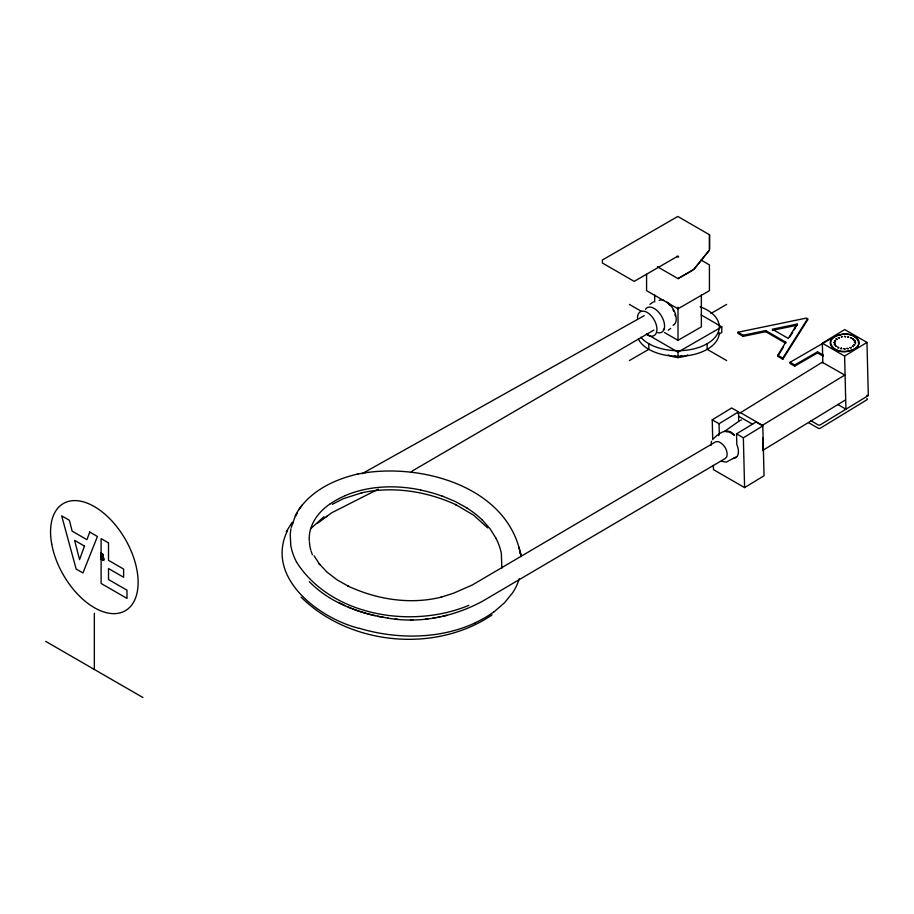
<?xml version="1.0" encoding="UTF-8"?>
<svg xmlns="http://www.w3.org/2000/svg" width="914" height="914" viewBox="0 0 914 914"><rect width="100%" height="100%" fill="white"/><g stroke="black" fill="none" stroke-linecap="round" stroke-linejoin="round"><path stroke-width="1.37" d="M701.107 314.919L721.786 326.858L721.786 332.468L719.352 333.873M309.275 540.825C308.247 525.779 317.786 512.263 329.771 504.117M501.877 568.211L501.329 553.278A104.79 70.012 7.8 0 0 496.016 538.403M290.949 528.749L290.218 534.21L290.766 545.338A120.134 75.085 6.4 0 0 296.547 562.019M291.303 527.412L294.479 518.192L297.279 513.177M711.446 441.256L710.989 445.461M286.242 531.788L292.08 522.362M287.602 530.383C264.534 577.34 318.895 618.332 359.225 628.386M295.062 516.01C307.275 492.429 333.13 479.587 358.06 474M737.929 332.239L806.514 318.061L807.656 318.712L807.656 319.843L782.795 359.271L777.768 356.369L777.768 355.249L785.766 342.167L765.704 330.582L743.116 335.244L737.929 332.239L737.929 333.37L743.116 336.363L765.704 331.702L785.766 343.298L785.766 342.167M777.768 356.369L783.584 346.863M797.168 324.093L788.256 338.409L772.33 329.211L797.168 324.093L794.197 329.988M789.742 337.152L792.712 332.376M782.795 359.271L782.795 358.151L807.656 318.712M302.226 504.951L298.787 509.715M291.497 524.556L293.006 522.797M310.646 528.703L324.024 516.684M724.322 431.557L739.346 420.92M838.526 347.366C840.149 348.52 836.161 347.868 838.469 347.366M410.912 472.595L412.637 470.767L653.876 330.091M835.613 341.002L834.276 340.819L835.613 340.945M853.699 344.624L855.036 344.818L853.699 344.692M677.274 256.468L677.377 256.331A1.737 1.005 -60 0 1 678.599 257.04L676.668 256.468L677.274 256.457L634.179 281.363L602.372 263.004L602.372 260.01L677.811 216.458L709.618 234.818M494.234 611.683L504.517 602.76L512.571 592.855A108.72 72.389 6.5 0 0 519.243 578.745M649.923 304.339L653.396 301.837M670.67 328.446L668.271 330.228M317.329 523.436L327.269 516.09M326.218 516.867L331.656 512.811L378.202 489.196M713.537 438.651C719.364 432.528 727.932 427.226 734.342 435.018M492.086 614.894C435.247 653.51 349.834 645.41 301.106 597.15M822.829 362.789L822.337 343.207L844.707 329.566L866.975 342.419L868.3 395.556L820.166 424.919A1.371 0.811 -1.4 0 1 818.224 424.953L811.015 420.794M840.377 334.798C853.527 329.44 869.123 346.977 848.935 350.896C835.27 356.083 820.418 338.431 840.514 334.718M712.726 439.748L712.235 419.823L731.68 407.952L738.489 411.883L738.718 421.171M718.61 435.635A14.441 8.1 58.6 0 1 719.307 434.367L719.044 423.753L738.489 411.883M738.112 413.585L740.054 412.397L762.425 425.318M837.727 404.456L845.93 409.198L844.605 356.072L866.975 342.419M733.245 458.44A14.441 8.1 58.6 0 0 736.81 444.478L736.547 433.864L755.992 421.994L762.802 425.924L764.047 475.737L744.602 487.608L713.468 469.636L713.366 465.363M744.602 487.608L743.356 437.795L762.802 425.924M762.253 425.41L844.776 375.071L822.223 362.264L740.363 412.774M629.369 360.562L648.826 349.331L648.826 343.721M710.841 313.525L726.641 304.396M664.489 332.536L678.005 340.339L701.358 326.858L701.358 295.062M646.392 333.873L678.005 352.13L721.786 326.858M674.361 355.637L678.005 357.74L681.661 355.637M823.377 356.3L817.539 352.93L794.677 366.126L790.016 363.441L790.016 362.321L831.694 338.26M790.016 362.321L794.677 365.006L817.539 351.81L823.377 355.18M362.013 473.749L644.267 315.638M332.285 504.311L343.253 498.736L362.15 492.68L361.338 492.852C393.111 485.962 426.861 491.264 456.177 504.825L455.572 504.539L473.498 515.096L487.676 527.892M736.81 456.543L726.333 462.084L721.375 461.307M475.269 622.857C447.152 635.881 415.127 638.555 384.714 634.008A125.652 80.569 4.9 0 1 359.282 628.295M468.848 605.342C412.157 629.061 331.119 616.447 296.49 562.03M345.298 495.559C368.993 485.563 395.728 484.831 420.691 489.961M841.577 336.592C840.514 338.169 843.451 336.501 841.68 336.592M740.351 420.326L741.483 419.983M442.319 616.379L446.98 615.271M772.33 330.342L797.168 325.213M357.237 474.16C418.498 461.65 508.961 485.642 521.06 556.637M365.074 472.629L365.794 472.492M432.802 618.252L435.201 617.807M437.6 617.373L439.988 616.939M726.219 431.785L729.086 431.934M425.456 619.166L427.912 618.858M410.409 619.852L412.934 619.795M395.156 619.029L397.704 619.235M387.57 618.093C419.937 623.748 453.367 616.824 482.146 601.446L725.236 458.497L726.824 456.669C728.321 450.533 723.911 443.69 718.153 441.576L715.673 441.793L472.401 584.937L453.71 593.152L441.051 597.185L441.713 597.013C410.523 604.897 376.911 599.561 348.028 586.068L348.794 586.468L336.992 579.784L326.995 572.095L319.009 563.595L319.877 564.692L314.016 555.735M381.298 617.019L383.8 617.453M388.107 618.138C359.351 613.431 330.023 602.954 309.309 581.658M372.638 615.191L375.106 615.728M377.573 616.264L380.041 616.801M366.583 613.568L371.427 614.859M359.488 611.363L365.372 613.248M352.621 608.85L358.311 610.986M441.896 495.914L455.081 501.42L467.1 508.058M348.211 606.987L351.49 608.416M729.978 432.253L734.285 435.293M338.694 602.406L344.932 605.559M762.882 450.316L845.404 399.966M806.514 319.18L807.656 319.843M700.958 259.999L709.424 264.889L709.424 290.663L677.994 308.806L646.575 290.663L646.575 274.383M822.337 343.207L844.605 356.072M657.394 266.728L678.188 278.736M777.768 355.249L782.795 358.151M629.369 304.396L641.559 311.446M726.641 360.562L707.139 349.297L707.139 343.687M808.696 422.725L818.304 428.278A1.371 0.811 -1.4 0 0 820.246 428.243L866.929 399.761A1.371 0.811 -1.4 0 0 866.929 398.607M738.512 416.133L752.645 424.29M712.235 419.823L719.044 423.753M736.547 433.864L743.356 437.795M100.86 553.793L103.054 555.061M100.86 554.638L103.054 555.895M100.86 555.472L103.054 556.74M100.86 556.318L103.785 558.008L103.785 560.533L100.86 558.842L100.86 552.947L103.054 554.215L103.054 560.111M100.86 557.163L103.785 558.842M100.86 558.008L103.785 559.688M45.7 641.377L142.972 697.542M482.238 519.917L490.11 528.875L496.085 538.403M520.717 554.787L520.329 552.227L520.854 555.792M309.4 541.979L309.777 545.441A99.98 62.129 6.1 0 0 310.794 550.079M762.744 438.046L763.064 450.773M817.539 351.81L817.539 352.93M794.677 365.006L794.677 366.126M765.704 330.582L765.704 331.702M743.116 335.244L743.116 336.363M678.005 307.15L678.005 340.339M678.005 352.13L678.005 357.74M654.664 295.062L654.664 301.974M102.322 553.793L102.322 559.688M101.591 553.37L101.591 559.265M94.336 613.294L94.336 669.459M312.371 554.695A99.98 62.129 6.1 0 1 311.137 551.233M329.851 504.151A102.871 64.323 8.3 0 1 345.366 495.628M420.668 490.064A103.67 67.259 9.3 0 1 441.839 496.005M467.043 508.104A90.417 59.776 8.8 0 1 482.181 519.94M494.166 611.637A126.623 83.608 5.5 0 1 475.189 622.788M518.809 547.063A125.115 83.22 7.5 0 1 520.294 553.004M866.838 395.282A1.371 0.811 -1.4 0 1 866.838 396.448M687.739 354.94A13.756 7.94 0 0 1 668.283 354.94M637.481 318.061A13.756 7.94 60 0 1 647.203 312.439A13.756 7.94 60 0 1 656.938 329.291A13.756 7.94 60 0 1 647.203 334.912M668.877 304.419A13.299 7.461 58.6 0 1 670.031 305.607M673.012 309.823A13.299 7.461 58.6 0 1 673.789 311.366M674.943 314.507A13.299 7.461 58.6 0 1 675.297 316.038M663.998 328.937A13.299 7.461 58.6 0 1 663.415 329.805M645.467 309.298A14.293 8.02 58.6 0 1 662.102 317.169A14.293 8.02 58.6 0 1 657.772 332.673M659.177 300.363A14.293 8.02 58.6 0 1 663.644 300.329M667.06 302.1A14.293 8.02 58.6 0 1 675.377 313.856A14.293 8.02 58.6 0 1 674.224 324.55M673.687 324.973A14.293 8.02 58.6 0 1 673.081 325.293M719.272 332.73A41.267 23.833 0 0 1 708.967 348.245L705.3 350.359A41.267 23.833 0 0 1 678.005 356.311M676.714 356.3A41.267 23.833 0 0 1 638.372 339.128M700.124 306.75A41.267 23.833 0 0 1 708.967 342.624L705.3 344.738A41.267 23.833 0 0 1 640.851 337.232M709.504 234.887L709.504 249.511L709.504 234.887M89.721 532.051L86.944 539.694L72.149 531.16L69.384 520.306L61.672 515.862L76.159 569.056L82.945 572.964L97.421 536.507L89.721 532.051M84.476 546.092L79.552 559.619L74.617 540.391L84.476 546.092M835.008 344.19C832.528 344.807 836.47 345.538 835.008 344.19M709.081 250.527L693.886 269.344L709.104 250.516M847.952 337.392C850.054 337.346 846.718 335.895 847.952 337.392M841.474 348.108C838.972 348.771 842.834 349.468 841.474 348.108M850.477 337.586L851.631 337.963L850.477 337.586M836.002 338.923L837.155 339.3L836.002 338.923M833.854 342.522L835.008 342.899L833.854 342.522M838.355 337.574L839.509 337.94L838.355 337.574M844.479 336.409L845.621 336.786L844.479 336.409M835.647 346.12L836.801 346.497L835.647 346.12M852.693 338.945L853.847 339.323L852.693 338.945M843.862 348.668L845.016 349.034L843.862 348.668M854.076 340.659L855.218 341.036L854.076 340.659M847.061 348.371L848.215 348.748L847.061 348.371M854.476 342.556L855.63 342.921L854.476 342.556M849.986 347.503L851.128 347.88L849.986 347.503M852.328 346.155L853.482 346.52L852.328 346.155M692.995 269.973L678.188 278.519L692.995 269.973M108.515 542.905L101.111 538.632L101.111 583.452L127 598.407L127 590.216L108.515 579.533L108.515 568.542L123.619 577.26L123.619 569.068L108.515 560.351L108.515 542.905M836.698 350.096A14.441 8.569 -1.4 0 0 859.069 343.104A14.441 8.569 -1.4 0 0 838.195 335.255A14.441 8.569 -1.4 0 0 836.698 350.096M51.721 544.07A61.912 35.737 60 0 0 124.304 611.283A61.912 35.737 60 0 0 106.995 516.044A61.912 35.737 60 0 0 51.721 544.07"/></g></svg>
